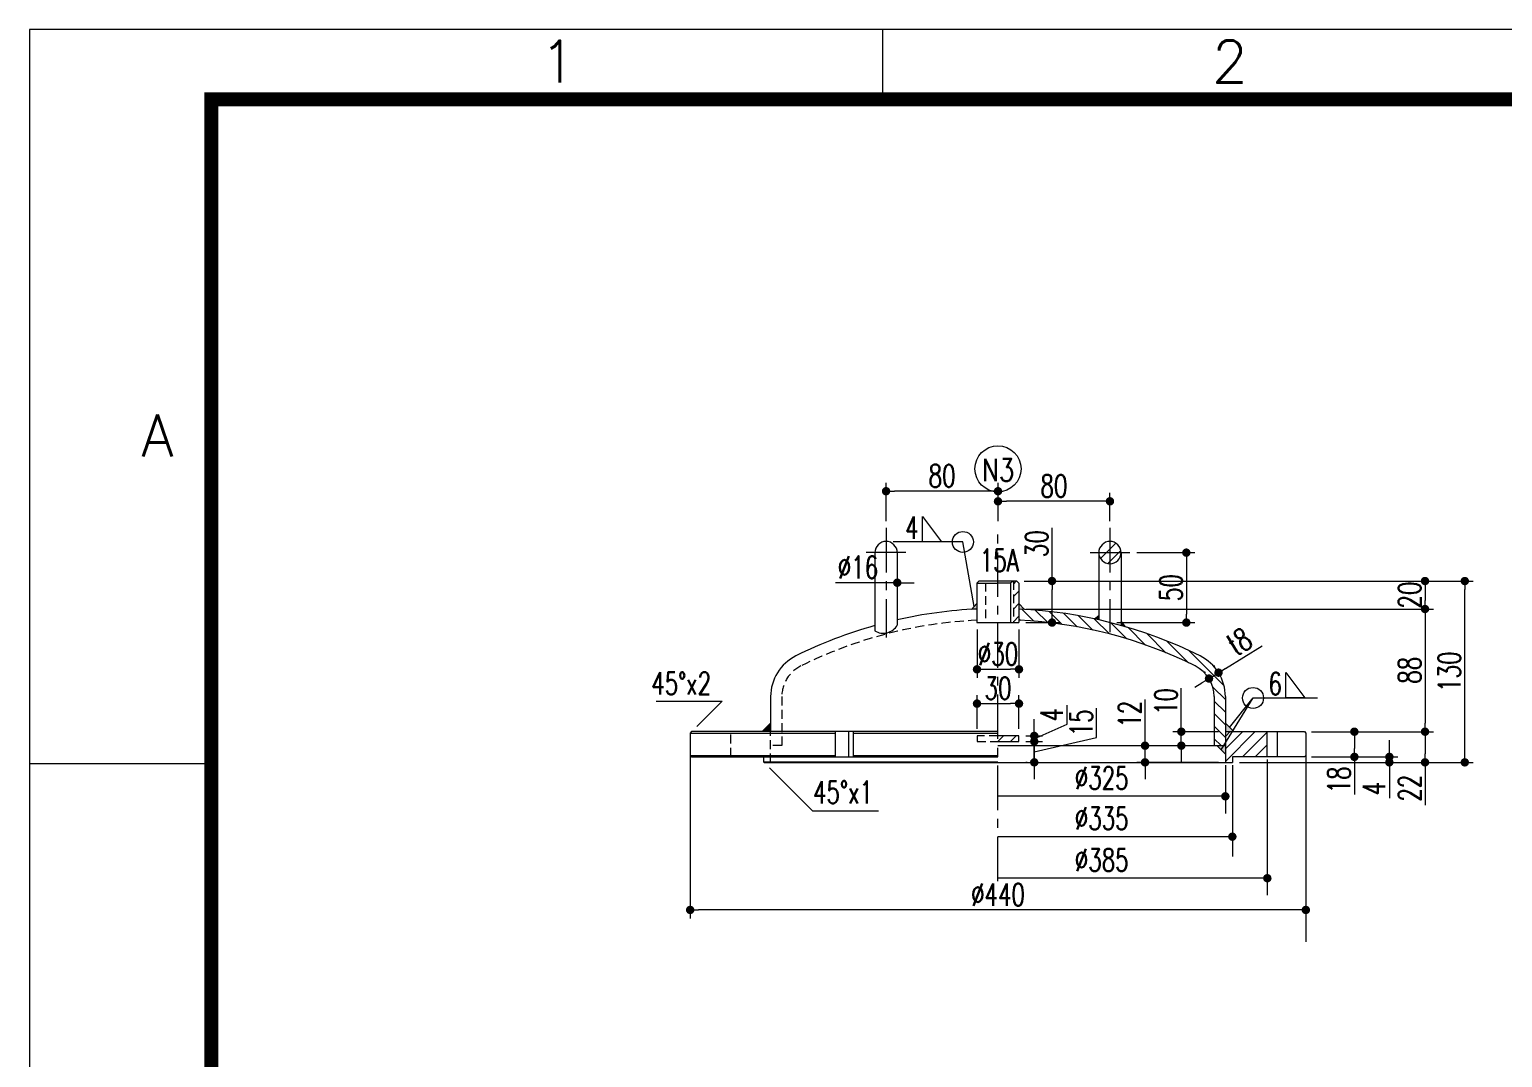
# Model space of a CAD drawing. Header units: millimetres. Extents: x 5291 to 15040, y -2201 to 1723.
# Drawn here: x 10390 to 11443, y 34 to 769 of the extents above; entities that cross this region are included whole.
import ezdxf

# ---------------------------------------------------------------- set-up
doc = ezdxf.new("R2010")
doc.units = ezdxf.units.MM
doc.header["$LTSCALE"] = 0.5
doc.linetypes.add('CENTER', pattern=[50.8, 31.75, -6.35, 6.35, -6.35])
doc.linetypes.add('DASHED', pattern=[19.05, 12.7, -6.35])
for name, color, linetype, lineweight in [('图层1', 7, 'Continuous', 5), ('图层2', 2, 'Continuous', 20), ('图层5', 3, 'CENTER', 5), ('图框', 7, 'Continuous', 9)]:
    doc.layers.add(name, color=color, linetype=linetype, lineweight=lineweight)
doc.styles.add('图框文字1', font='romans.shx', dxfattribs={"bigfont": 'hztxt.shx'})
doc.styles.add('标注文字', font='txt.shx', dxfattribs={"width": 0.8, "bigfont": 'hztxt.shx'})
doc.styles.add('样式 1', font='txt.shx', dxfattribs={"width": 0.7, "height": 16, "bigfont": 'hzdx.shx'})
doc.dimstyles.new('ISO-25', dxfattribs={"dimtxt": 13, "dimasz": 11, "dimexe": 6, "dimexo": 5, "dimgap": 4, "dimtad": 1, "dimtxsty": 'Standard', "dimcen": 2.5, "dimadec": 0, "dimazin": 0, "dimtfac": 1, "dimtmove": 0, "dimatfit": 3, "dimfxl": 0, "dimarcsym": 0})
pattern_1 = [(45, (1420.2553, -6.108), (-4.490128, 4.490128), [])]

# ---------------------------------------------------------------- blocks, each defined once
blk = doc.blocks.new('_Dot')
at = {"color": 0, "linetype": 'ByBlock', "lineweight": -2}
blk.add_line((-0.5, 0), (-1, 0), dxfattribs=at)
at = {"color": 0, "linetype": 'ByBlock', "const_width": 0.5}
blk.add_lwpolyline([(-0.25, 0, 1), (0.25, 0, 1)], format="xyb", close=True, dxfattribs=at)
blk = doc.blocks.new('*D45')
at = {"layer": 'Defpoints', "color": 0, "lineweight": 9}
for p in [(11082.5, 431.7), (11082.5, 412.6), (11162.5, 412.6)]:
    blk.add_point(p, dxfattribs=at)
at = {"layer": '图层1', "color": 4, "lineweight": 9}
for p, q in [((11082.5, 417.6), (11082.5, 437.7)), ((11156.5, 431.7), (11088.5, 431.7)), ((11162.5, 417.6), (11162.5, 437.7))]:
    blk.add_line(p, q, dxfattribs=at)
at = {"layer": '图层1', "color": 4, "lineweight": 9, "xscale": 6, "yscale": 6, "zscale": 6, "rotation": 180}
blk.add_blockref('_Dot', (11082.5, 431.7), dxfattribs=at)
at = {"layer": '图层1', "color": 4, "lineweight": 9, "xscale": 6, "yscale": 6, "zscale": 6}
blk.add_blockref('_Dot', (11162.5, 431.7), dxfattribs=at)
at = {"layer": '图层1', "color": 4, "lineweight": 9, "insert": (11122.5, 442.7), "char_height": 16, "attachment_point": 5, "style": '样式 1'}
blk.add_mtext('80', dxfattribs=at)
blk = doc.blocks.new('*D46')
at = {"layer": 'Defpoints', "color": 0, "lineweight": 9}
for p in [(11002.5, 438.9), (11002.5, 412.6), (11082.5, 419.8)]:
    blk.add_point(p, dxfattribs=at)
at = {"layer": '图层1', "color": 4, "lineweight": 9}
for p, q in [((11002.5, 417.6), (11002.5, 444.9)), ((11082.5, 424.8), (11082.5, 444.9)), ((11076.5, 438.9), (11008.5, 438.9))]:
    blk.add_line(p, q, dxfattribs=at)
at = {"layer": '图层1', "color": 4, "lineweight": 9, "xscale": 6, "yscale": 6, "zscale": 6, "rotation": 180}
blk.add_blockref('_Dot', (11002.5, 438.9), dxfattribs=at)
at = {"layer": '图层1', "color": 4, "lineweight": 9, "xscale": 6, "yscale": 6, "zscale": 6}
blk.add_blockref('_Dot', (11082.5, 438.9), dxfattribs=at)
at = {"layer": '图层1', "color": 4, "lineweight": 9, "insert": (11042.5, 449.9), "char_height": 16, "attachment_point": 5, "style": '样式 1'}
blk.add_mtext('80', dxfattribs=at)
blk = doc.blocks.new('*D47')
at = {"layer": 'Defpoints', "color": 0, "lineweight": 9}
for p in [(11176.7, 395), (11162.5, 345), (11217.1, 345)]:
    blk.add_point(p, dxfattribs=at)
at = {"layer": '图层1', "color": 4, "lineweight": 9}
for p, q in [((11181.7, 395), (11223.1, 395)), ((11217.1, 389), (11217.1, 351)), ((11167.5, 345), (11223.1, 345))]:
    blk.add_line(p, q, dxfattribs=at)
at = {"layer": '图层1', "color": 4, "lineweight": 9, "xscale": 6, "yscale": 6, "zscale": 6}
for p, rotation in [((11217.1, 395), 90), ((11217.1, 345), 270)]:
    blk.add_blockref('_Dot', p, dxfattribs=dict(at, rotation=rotation))
at = {"layer": '图层1', "color": 4, "lineweight": 9, "insert": (11206.1, 370), "char_height": 16, "attachment_point": 5, "rotation": 90, "style": '样式 1'}
blk.add_mtext('50', dxfattribs=at)
blk = doc.blocks.new('*D48')
at = {"layer": 'Defpoints', "color": 0, "lineweight": 9}
for p in [(11010.5, 395), (11010.5, 395), (11010.5, 373.5)]:
    blk.add_point(p, dxfattribs=at)
at = {"layer": '图层1', "color": 4, "lineweight": 9}
for p, q in [((11010.5, 390), (11010.5, 367.5)), ((11010.5, 390), (11010.5, 367.5)), ((11004.5, 373.5), (10966.3, 373.5)), ((11010.5, 373.5), (11010.5, 373.5)), ((11016.5, 373.5), (11022.5, 373.5))]:
    blk.add_line(p, q, dxfattribs=at)
at = {"layer": '图层1', "color": 4, "lineweight": 9, "xscale": 6, "yscale": 6, "zscale": 6}
blk.add_blockref('_Dot', (11010.5, 373.5), dxfattribs=at)
at = {"layer": '图层1', "color": 4, "lineweight": 9, "xscale": 6, "yscale": 6, "zscale": 6, "rotation": 180}
blk.add_blockref('_Dot', (11010.5, 373.5), dxfattribs=at)
at = {"layer": '图层1', "color": 4, "lineweight": 9, "insert": (10982.4, 384.5), "char_height": 16, "attachment_point": 5, "style": '样式 1'}
blk.add_mtext('%%C16', dxfattribs=at)
blk = doc.blocks.new('*D49')
at = {"layer": 'Defpoints', "color": 0, "lineweight": 9}
for p in [(11096.1, 374.7), (11097.5, 345), (11121.1, 345)]:
    blk.add_point(p, dxfattribs=at)
at = {"layer": '图层1', "color": 4, "lineweight": 9}
for p, q in [((11121.1, 374.7), (11121.1, 412.8)), ((11101.1, 374.7), (11127.1, 374.7)), ((11121.1, 351), (11121.1, 368.7)), ((11102.5, 345), (11127.1, 345))]:
    blk.add_line(p, q, dxfattribs=at)
at = {"layer": '图层1', "color": 4, "lineweight": 9, "xscale": 6, "yscale": 6, "zscale": 6}
for p, rotation in [((11121.1, 374.7), 90), ((11121.1, 345), 270)]:
    blk.add_blockref('_Dot', p, dxfattribs=dict(at, rotation=rotation))
at = {"layer": '图层1', "color": 4, "lineweight": 9, "insert": (11110.1, 401.4), "char_height": 16, "attachment_point": 5, "rotation": 90, "style": '样式 1'}
blk.add_mtext('30', dxfattribs=at)
blk = doc.blocks.new('*D50')
at = {"layer": 'Defpoints', "color": 0, "lineweight": 9}
for p in [(11067.5, 345), (11097.5, 345), (11097.5, 311.6)]:
    blk.add_point(p, dxfattribs=at)
at = {"layer": '图层1', "color": 4, "lineweight": 9}
for p, q in [((11067.5, 340), (11067.5, 305.6)), ((11097.5, 340), (11097.5, 305.6)), ((11073.5, 311.6), (11091.5, 311.6))]:
    blk.add_line(p, q, dxfattribs=at)
at = {"layer": '图层1', "color": 4, "lineweight": 9, "xscale": 6, "yscale": 6, "zscale": 6, "rotation": 180}
blk.add_blockref('_Dot', (11067.5, 311.6), dxfattribs=at)
at = {"layer": '图层1', "color": 4, "lineweight": 9, "xscale": 6, "yscale": 6, "zscale": 6}
blk.add_blockref('_Dot', (11097.5, 311.6), dxfattribs=at)
at = {"layer": '图层1', "color": 4, "lineweight": 9, "insert": (11082.5, 322.6), "char_height": 16, "attachment_point": 5, "style": '样式 1'}
blk.add_mtext('%%c30', dxfattribs=at)
blk = doc.blocks.new('*D51')
at = {"layer": 'Defpoints', "color": 0, "lineweight": 9}
for p in [(10862.5, 256.2), (11302.5, 256.2), (10862.5, 139.6)]:
    blk.add_point(p, dxfattribs=at)
at = {"layer": '图层1', "color": 4, "lineweight": 9}
for p, q in [((10862.5, 251.2), (10862.5, 133.6)), ((11302.5, 251.2), (11302.5, 133.6)), ((11296.5, 139.6), (10868.5, 139.6))]:
    blk.add_line(p, q, dxfattribs=at)
at = {"layer": '图层1', "color": 4, "lineweight": 9, "xscale": 6, "yscale": 6, "zscale": 6, "rotation": 180}
blk.add_blockref('_Dot', (10862.5, 139.6), dxfattribs=at)
at = {"layer": '图层1', "color": 4, "lineweight": 9, "xscale": 6, "yscale": 6, "zscale": 6}
blk.add_blockref('_Dot', (11302.5, 139.6), dxfattribs=at)
at = {"layer": '图层1', "color": 4, "lineweight": 9, "insert": (11082.5, 150.6), "char_height": 16, "attachment_point": 5, "style": '样式 1'}
blk.add_mtext('%%C440', dxfattribs=at)
blk = doc.blocks.new('*D52')
at = {"layer": 'Defpoints', "color": 0, "lineweight": 9}
for p in [(11301.5, 267), (11301.5, 249), (11337.2, 249)]:
    blk.add_point(p, dxfattribs=at)
at = {"layer": '图层1', "color": 4, "lineweight": 9}
for p, q in [((11306.5, 267), (11343.2, 267)), ((11337.2, 261), (11337.2, 255)), ((11306.5, 249), (11343.2, 249)), ((11337.2, 249), (11337.2, 222.1))]:
    blk.add_line(p, q, dxfattribs=at)
at = {"layer": '图层1', "color": 4, "lineweight": 9, "xscale": 6, "yscale": 6, "zscale": 6}
for p, rotation in [((11337.2, 267), 90), ((11337.2, 249), 270)]:
    blk.add_blockref('_Dot', p, dxfattribs=dict(at, rotation=rotation))
at = {"layer": '图层1', "color": 4, "lineweight": 9, "insert": (11326.2, 232.6), "char_height": 16, "attachment_point": 5, "rotation": 90, "style": '样式 1'}
blk.add_mtext('18', dxfattribs=at)
blk = doc.blocks.new('*D53')
at = {"layer": 'Defpoints', "color": 0, "lineweight": 9}
for p in [(11250, 245.1), (11301.5, 249), (11362.2, 245.1)]:
    blk.add_point(p, dxfattribs=at)
at = {"layer": '图层1', "color": 4, "lineweight": 9}
for p, q in [((11362.2, 255), (11362.2, 261)), ((11255, 245.1), (11368.2, 245.1)), ((11306.5, 249), (11368.2, 249)), ((11362.2, 249), (11362.2, 245.1)), ((11362.2, 239.1), (11362.2, 219.6))]:
    blk.add_line(p, q, dxfattribs=at)
at = {"layer": '图层1', "color": 4, "lineweight": 9, "xscale": 6, "yscale": 6, "zscale": 6}
for p, rotation in [((11362.2, 249), 270), ((11362.2, 245.1), 90)]:
    blk.add_blockref('_Dot', p, dxfattribs=dict(at, rotation=rotation))
at = {"layer": '图层1', "color": 4, "lineweight": 9, "insert": (11351.2, 226.3), "char_height": 16, "attachment_point": 5, "rotation": 90, "style": '样式 1'}
blk.add_mtext('4', dxfattribs=at)
blk = doc.blocks.new('*D54')
at = {"layer": 'Defpoints', "color": 0, "lineweight": 9}
for p in [(11301.5, 267), (11255, 245.1), (11387.7, 245.1)]:
    blk.add_point(p, dxfattribs=at)
at = {"layer": '图层1', "color": 4, "lineweight": 9}
for p, q in [((11306.5, 267), (11393.7, 267)), ((11387.7, 261), (11387.7, 251.1)), ((11260, 245.1), (11393.7, 245.1)), ((11387.7, 245.1), (11387.7, 214.4))]:
    blk.add_line(p, q, dxfattribs=at)
at = {"layer": '图层1', "color": 4, "lineweight": 9, "xscale": 6, "yscale": 6, "zscale": 6}
for p, rotation in [((11387.7, 267), 90), ((11387.7, 245.1), 270)]:
    blk.add_blockref('_Dot', p, dxfattribs=dict(at, rotation=rotation))
at = {"layer": '图层1', "color": 4, "lineweight": 9, "insert": (11376.7, 226.7), "char_height": 16, "attachment_point": 5, "rotation": 90, "style": '样式 1'}
blk.add_mtext('22', dxfattribs=at)
blk = doc.blocks.new('*D55')
at = {"layer": 'Defpoints', "color": 0, "lineweight": 9}
for p in [(11187.6, 257), (11237, 257), (11245, 245.1)]:
    blk.add_point(p, dxfattribs=at)
at = {"layer": '图层1', "color": 4, "lineweight": 9}
for p, q in [((11187.6, 263), (11187.6, 290)), ((11232, 257), (11181.6, 257)), ((11187.6, 245.1), (11187.6, 257)), ((11240, 245.1), (11181.6, 245.1)), ((11187.6, 239.1), (11187.6, 233.1))]:
    blk.add_line(p, q, dxfattribs=at)
at = {"layer": '图层1', "color": 4, "lineweight": 9, "xscale": 6, "yscale": 6, "zscale": 6}
for p, rotation in [((11187.6, 257), 270), ((11187.6, 245.1), 90)]:
    blk.add_blockref('_Dot', p, dxfattribs=dict(at, rotation=rotation))
at = {"layer": '图层1', "color": 4, "lineweight": 9, "insert": (11176.6, 279.5), "char_height": 16, "attachment_point": 5, "rotation": 90, "style": '样式 1'}
blk.add_mtext('12', dxfattribs=at)
blk = doc.blocks.new('*D56')
at = {"layer": 'Defpoints', "color": 0, "lineweight": 9}
for p in [(11245, 267), (11213.5, 257), (11237, 257)]:
    blk.add_point(p, dxfattribs=at)
at = {"layer": '图层1', "color": 4, "lineweight": 9}
for p, q in [((11213.5, 273), (11213.5, 298.1)), ((11240, 267), (11207.5, 267)), ((11213.5, 257), (11213.5, 267)), ((11232, 257), (11207.5, 257)), ((11213.5, 251), (11213.5, 245))]:
    blk.add_line(p, q, dxfattribs=at)
at = {"layer": '图层1', "color": 4, "lineweight": 9, "xscale": 6, "yscale": 6, "zscale": 6}
for p, rotation in [((11213.5, 267), 270), ((11213.5, 257), 90)]:
    blk.add_blockref('_Dot', p, dxfattribs=dict(at, rotation=rotation))
at = {"layer": '图层1', "color": 4, "lineweight": 9, "insert": (11202.5, 288.6), "char_height": 16, "attachment_point": 5, "rotation": 90, "style": '样式 1'}
blk.add_mtext('10', dxfattribs=at)
blk = doc.blocks.new('*D57')
at = {"layer": 'Defpoints', "color": 0, "lineweight": 9}
for p in [(11097.5, 354.7), (11301.5, 267), (11387.7, 267)]:
    blk.add_point(p, dxfattribs=at)
at = {"layer": '图层1', "color": 4, "lineweight": 9}
for p, q in [((11102.5, 354.7), (11393.7, 354.7)), ((11387.7, 348.7), (11387.7, 273)), ((11306.5, 267), (11393.7, 267))]:
    blk.add_line(p, q, dxfattribs=at)
at = {"layer": '图层1', "color": 4, "lineweight": 9, "xscale": 6, "yscale": 6, "zscale": 6}
for p, rotation in [((11387.7, 354.7), 90), ((11387.7, 267), 270)]:
    blk.add_blockref('_Dot', p, dxfattribs=dict(at, rotation=rotation))
at = {"layer": '图层1', "color": 4, "lineweight": 9, "insert": (11376.7, 310.9), "char_height": 16, "attachment_point": 5, "rotation": 90, "style": '样式 1'}
blk.add_mtext('88', dxfattribs=at)
blk = doc.blocks.new('*D58')
at = {"layer": 'Defpoints', "color": 0, "lineweight": 9}
for p in [(11101.1, 374.7), (11248.1, 354.7), (11387.7, 354.7)]:
    blk.add_point(p, dxfattribs=at)
at = {"layer": '图层1', "color": 4, "lineweight": 9}
for p, q in [((11106.1, 374.7), (11393.7, 374.7)), ((11387.7, 368.7), (11387.7, 360.7)), ((11253.1, 354.7), (11393.7, 354.7))]:
    blk.add_line(p, q, dxfattribs=at)
at = {"layer": '图层1', "color": 4, "lineweight": 9, "xscale": 6, "yscale": 6, "zscale": 6}
for p, rotation in [((11387.7, 374.7), 90), ((11387.7, 354.7), 270)]:
    blk.add_blockref('_Dot', p, dxfattribs=dict(at, rotation=rotation))
at = {"layer": '图层1', "color": 4, "lineweight": 9, "insert": (11376.7, 364.7), "char_height": 16, "attachment_point": 5, "rotation": 90, "style": '样式 1'}
blk.add_mtext('20', dxfattribs=at)
blk = doc.blocks.new('*D59')
at = {"layer": 'Defpoints', "color": 0, "lineweight": 9}
for p in [(11255, 374.7), (11416.1, 374.7), (11255, 245.1)]:
    blk.add_point(p, dxfattribs=at)
at = {"layer": '图层1', "color": 4, "lineweight": 9}
for p, q in [((11260, 374.7), (11422.1, 374.7)), ((11416.1, 251.1), (11416.1, 368.7)), ((11260, 245.1), (11422.1, 245.1))]:
    blk.add_line(p, q, dxfattribs=at)
at = {"layer": '图层1', "color": 4, "lineweight": 9, "xscale": 6, "yscale": 6, "zscale": 6}
for p, rotation in [((11416.1, 374.7), 90), ((11416.1, 245.1), 270)]:
    blk.add_blockref('_Dot', p, dxfattribs=dict(at, rotation=rotation))
at = {"layer": '图层1', "color": 4, "lineweight": 9, "insert": (11405.1, 309.9), "char_height": 16, "attachment_point": 5, "rotation": 90, "style": '样式 1'}
blk.add_mtext('130', dxfattribs=at)
blk = doc.blocks.new('*D68')
at = {"layer": 'Defpoints', "color": 0, "lineweight": 9}
for p in [(11240.1, 309.2), (11240.1, 309.2), (11233.3, 305)]:
    blk.add_point(p, dxfattribs=at)
at = {"layer": '图层1', "color": 4, "lineweight": 9}
for p, q in [((11245.2, 312.3), (11271.3, 328.5)), ((11230.7, 309.2), (11230.1, 310.1)), ((11233.3, 305), (11240.1, 309.2)), ((11237.5, 313.4), (11236.9, 314.3)), ((11228.2, 301.8), (11223.1, 298.6))]:
    blk.add_line(p, q, dxfattribs=at)
at = {"layer": '图层1', "color": 4, "lineweight": 9, "xscale": 6, "yscale": 6, "zscale": 6}
for p, rotation in [((11233.3, 305), 31.80610001938579), ((11240.1, 309.2), 211.8061000193857)]:
    blk.add_blockref('_Dot', p, dxfattribs=dict(at, rotation=rotation))
at = {"layer": '图层1', "color": 4, "lineweight": 9, "insert": (11255, 331.4), "char_height": 16, "attachment_point": 5, "rotation": 31.8061, "style": '样式 1'}
blk.add_mtext('t8', dxfattribs=at)
blk = doc.blocks.new('*D135')
at = {"layer": 'Defpoints', "color": 0, "lineweight": 9}
for p in [(11097.5, 260), (11108.4, 260), (11108.4, 245.1)]:
    blk.add_point(p, dxfattribs=at)
at = {"layer": '图层1', "color": 4, "lineweight": 9}
for p, q in [((11153, 262.9), (11153, 283.8)), ((11108.4, 266), (11108.4, 272)), ((11102.5, 260), (11114.4, 260)), ((11108.4, 252.6), (11153, 262.9)), ((11108.4, 245.1), (11108.4, 260)), ((11108.4, 245.1), (11108.4, 260)), ((11103.4, 245.1), (11102.4, 245.1)), ((11108.4, 239.1), (11108.4, 233.1))]:
    blk.add_line(p, q, dxfattribs=at)
at = {"layer": '图层1', "color": 4, "lineweight": 9, "xscale": 6, "yscale": 6, "zscale": 6}
for p, rotation in [((11108.4, 260), 270), ((11108.4, 245.1), 90)]:
    blk.add_blockref('_Dot', p, dxfattribs=dict(at, rotation=rotation))
at = {"layer": '图层1', "color": 4, "lineweight": 9, "insert": (11142, 273.4), "char_height": 16, "attachment_point": 5, "rotation": 90, "style": '样式 1'}
blk.add_mtext('15', dxfattribs=at)
blk = doc.blocks.new('*D136')
at = {"layer": 'Defpoints', "color": 0, "lineweight": 9}
for p in [(11097.5, 264), (11108.4, 264), (11097.5, 260)]:
    blk.add_point(p, dxfattribs=at)
at = {"layer": '图层1', "color": 4, "lineweight": 9}
for p, q in [((11131.9, 272.4), (11131.9, 285.9)), ((11108.4, 270), (11108.4, 276)), ((11102.5, 264), (11114.4, 264)), ((11108.4, 262), (11131.9, 272.4)), ((11108.4, 260), (11108.4, 264)), ((11108.4, 260), (11108.4, 264)), ((11102.5, 260), (11114.4, 260)), ((11108.4, 254), (11108.4, 248))]:
    blk.add_line(p, q, dxfattribs=at)
at = {"layer": '图层1', "color": 4, "lineweight": 9, "xscale": 6, "yscale": 6, "zscale": 6}
for p, rotation in [((11108.4, 264), 270), ((11108.4, 260), 90)]:
    blk.add_blockref('_Dot', p, dxfattribs=dict(at, rotation=rotation))
at = {"layer": '图层1', "color": 4, "lineweight": 9, "insert": (11120.9, 279.1), "char_height": 16, "attachment_point": 5, "rotation": 90, "style": '样式 1'}
blk.add_mtext('4', dxfattribs=at)
blk = doc.blocks.new('*D137')
at = {"layer": 'Defpoints', "color": 0, "lineweight": 9}
for p in [(11097.5, 287.1), (11067.5, 264), (11097.5, 264)]:
    blk.add_point(p, dxfattribs=at)
at = {"layer": '图层1', "color": 4, "lineweight": 9}
for p, q in [((11067.5, 269), (11067.5, 293.1)), ((11073.5, 287.1), (11091.5, 287.1)), ((11097.5, 269), (11097.5, 293.1))]:
    blk.add_line(p, q, dxfattribs=at)
at = {"layer": '图层1', "color": 4, "lineweight": 9, "xscale": 6, "yscale": 6, "zscale": 6, "rotation": 180}
blk.add_blockref('_Dot', (11067.5, 287.1), dxfattribs=at)
at = {"layer": '图层1', "color": 4, "lineweight": 9, "xscale": 6, "yscale": 6, "zscale": 6}
blk.add_blockref('_Dot', (11097.5, 287.1), dxfattribs=at)
at = {"layer": '图层1', "color": 4, "lineweight": 9, "insert": (11082.5, 298.1), "char_height": 16, "attachment_point": 5, "style": '样式 1'}
blk.add_mtext('30', dxfattribs=at)
blk = doc.blocks.new('图框(A4)')
at = {"layer": '图框'}
for p, q in [((252.99, 634.09), (252.99, 639.09)), ((204.99, 586.59), (191.99, 586.59))]:
    blk.add_line(p, q, dxfattribs=at)
blk.add_lwpolyline([(191.99, 342.09), (401.99, 342.09), (401.99, 639.09), (191.99, 639.09)], close=True, dxfattribs=at)
at = {"layer": '图框', "color": 5, "const_width": 1}
blk.add_lwpolyline([(204.99, 347.09), (396.99, 347.09), (396.99, 634.09), (204.99, 634.09)], close=True, dxfattribs=at)
at = {"layer": '图框', "style": '图框文字1'}
for s, p in [('1', (228.49, 635.29)), ('2', (276.49, 635.29)), ('A', (199.99, 608.56))]:
    blk.add_text(s, height=3, dxfattribs=at).set_placement(p)

msp = doc.modelspace()

# ---------------------------------------------------------------- hatches: boundary and pattern name
at = {"layer": '图层1', "lineweight": 9}
h = msp.add_hatch(dxfattribs=at)
h.set_pattern_fill('ANSI31', scale=2, style=0)
h.set_pattern_definition([(45, (2490.9946, 239.334), (-4.490128, 4.490128), [])])
h.paths.add_polyline_path([(11162.51, 395.01), (11162.51, 403.01, 0.4142136), (11154.51, 395.01)])
h.paths.add_polyline_path([(11170.51, 395.01, 0.4142136), (11162.51, 403.01), (11162.51, 395.01)])
h.paths.add_polyline_path([(11162.51, 395.01), (11162.51, 387.01, 0.4142136), (11170.51, 395.01)])
h.paths.add_polyline_path([(11162.51, 387.01), (11162.51, 395.01), (11154.51, 395.01, 0.4142136)])
h = msp.add_hatch(dxfattribs=at)
h.set_pattern_fill('ANSI31', scale=2, style=0)
h.set_pattern_definition(pattern_1)
h.paths.add_polyline_path([(11097.48, 373.23), (11096.06, 374.66), (11093.6, 374.66), (11093.48, 374.54), (11093.48, 345.03), (11097.49, 345.03), (11097.49, 346.67), (11097.49, 346.67), (11097.49, 346.67), (11097.49, 354.68), (11097.49, 354.68), (11097.49, 354.68)])
h = msp.add_hatch(color=7, dxfattribs=at)
h.paths.add_polyline_path([(11063.48, 354.47, -0.0030812), (11067.48, 354.68), (11067.48, 358.68)])
h.paths.add_polyline_path([(11097.49, 358.68), (11097.49, 354.68, -0.0030834), (11101.49, 354.47)])
h = msp.add_hatch(dxfattribs=at)
h.set_pattern_fill('ANSI31', scale=2, angle=90, style=0)
h.set_pattern_definition([(135, (1420.2553, -6.108), (-4.490128, -4.490128), [])])
h.paths.add_polyline_path([(11223.38, 314, -0.284915), (11236.99, 292.05), (11236.99, 257.05), (11244.99, 257.05), (11244.99, 292.05, 0.284915), (11226.93, 321.16, 0.1039669), (11097.49, 354.68), (11097.49, 346.67, -0.10367)])
for points in [[(11151.46, 347.62, -0.002403), (11154.51, 346.94), (11154.51, 350)], [(11170.51, 345.89), (11170.51, 342.88, -0.0024166), (11173.53, 342.01)], [(10914, 267.05), (10920.01, 267.05), (10920, 273.05)]]:
    msp.add_hatch(color=7, dxfattribs=at).paths.add_polyline_path(points)
h = msp.add_hatch(color=7, dxfattribs=at)
h.paths.add_polyline_path([(11244.99, 267.05), (11250.98, 267.05), (11244.99, 273.04)])
h.paths.add_polyline_path([(11244.99, 251.04), (11244.99, 257.05), (11238.98, 257.05)])
h = msp.add_hatch(dxfattribs=at)
h.set_pattern_fill('ANSI31', scale=2, style=0)
h.set_pattern_definition(pattern_1)
h.paths.add_polyline_path([(11274.97, 267.05), (11244.99, 267.05), (11244.99, 245.05), (11249.97, 245.05), (11249.97, 249.05), (11274.97, 249.05)])

# ---------------------------------------------------------------- linework, layer by layer
at = {"layer": '图层1', "color": 7, "lineweight": 9}
for p, q in [((11057.4, 402.64), (11007.63, 402.64)), ((11065.48, 356.57), (11057.45, 402.64)), ((11067.48, 373.23), (11082.48, 373.23)), ((11093.48, 374.54), (11093.6, 374.66)), ((11063.48, 354.47), (11067.48, 358.68)), ((11101.49, 354.47), (11097.49, 358.68)), ((11097.49, 354.68), (11097.49, 346.67)), ((11151.46, 347.62), (11154.49, 349.98)), ((11173.53, 342.01), (11170.49, 345.92)), ((10838.23, 288.94), (10885.41, 288.94)), ((10867.3, 270.83), (10885.41, 288.94)), ((11241.97, 254.06), (11264.75, 291.11)), ((11247.98, 270.05), (11264.75, 291.11)), ((11264.75, 291.11), (11310.84, 291.11)), ((10862.52, 266.05), (10966.33, 266.05)), ((10920, 273.05), (10914, 267.05)), ((10920, 267.05), (10914, 267.05)), ((10966.33, 249.05), (10966.33, 267.05)), ((10975.96, 249.05), (10975.96, 267.05)), ((10979.31, 249.05), (10979.31, 267.05)), ((10979.31, 266.05), (11082.49, 266.05)), ((11244.98, 273.05), (11250.98, 267.05)), ((11282.35, 249.05), (11282.35, 267.05)), ((11238.97, 257.06), (11244.97, 251.06)), ((10862.52, 250.05), (10966.33, 250.05)), ((10915.01, 245.55), (11082.49, 245.55)), ((10979.31, 250.05), (11082.49, 250.05)), ((11244.99, 243.05), (11244.99, 208.63)), ((11250, 243.05), (11250, 177.88)), ((11274.97, 247.05), (11274.97, 150.12)), ((11302.46, 248.05), (11302.46, 116.72)), ((10919.29, 241.27), (10950.03, 210.53)), ((10950.03, 210.53), (10997.1, 210.53))]:
    msp.add_line(p, q, dxfattribs=at)
at = {"layer": '图层1', "color": 7}
for p, q in [((11096.06, 374.66), (11068.9, 374.66)), ((11097.48, 373.23), (11096.06, 374.66)), ((11067.48, 345.03), (11097.49, 345.03)), ((11082.43, 260.05), (11086.43, 264.05)), ((11097.49, 264.05), (11082.49, 264.05)), ((11091.41, 260.05), (11095.41, 264.05)), ((11097.49, 260.05), (11097.49, 264.05)), ((11274.97, 249.05), (11274.97, 267.05)), ((11082.49, 260.05), (11097.49, 260.05)), ((10915.01, 249.05), (10915.01, 245.55)), ((10915.01, 245.55), (10915.51, 245.05)), ((10915.51, 245.05), (11249.97, 245.05)), ((11249.97, 249.05), (11249.97, 245.05))]:
    msp.add_line(p, q, dxfattribs=at)
at = {"layer": '图层1', "color": 7, "linetype": 'DASHED'}
for p, q in [((11073.48, 373.5), (11073.48, 345.03)), ((11093.48, 374.66), (11093.48, 345.03)), ((10927.99, 292.05), (10928.01, 257.05)), ((10891.5, 249.05), (10891.5, 267.05)), ((10920, 245.05), (10920, 267.05)), ((11067.49, 264.05), (11067.49, 260.05)), ((11082.49, 264.05), (11067.49, 264.05)), ((10928.01, 257.05), (10920, 257.05)), ((11067.49, 260.05), (11082.49, 260.05))]:
    msp.add_line(p, q, dxfattribs=at)
at = {"layer": '图层1', "color": 7, "lineweight": 9}
for points in [[(11028.65, 420.85), (11035.03, 412.33), (11042.06, 402.64), (11028.65, 402.64)], [(11288.31, 309.31), (11294.68, 300.79), (11301.72, 291.11), (11288.31, 291.11)]]:
    msp.add_lwpolyline(points, close=True, dxfattribs=at)
for centre, radius in [((11082.49, 454.9), 16.51), ((11057.4, 402.64), 7.49), ((11264.75, 291.11), 7.49)]:
    msp.add_circle(centre, radius, dxfattribs=at)
for centre, radius, start, end in [((11082.49, 30.03), 325, 92.64623, 102.80032), ((11082.49, 30.03), 325, 63.6122, 87.35437), ((11082.49, 30.03), 325, 105.71097, 116.3878), ((11000.51, 348.91), 11.51, 238.43067, 330.08063), ((11082.49, 30.03), 317, 63.6122, 87.28706), ((10952.49, 292.05), 32.5, 116.3878, 180), ((11212.49, 292.05), 32.5, 0, 63.6122), ((11212.49, 292.05), 24.5, 360, 63.6122)]:
    msp.add_arc(centre, radius, start, end, dxfattribs=at)
at = {"layer": '图层1', "color": 7, "linetype": 'DASHED'}
for centre, radius, start, end in [((11082.49, 30.03), 317, 92.71306, 116.3878), ((10952.49, 292.05), 24.5, 116.3878, 180)]:
    msp.add_arc(centre, radius, start, end, dxfattribs=at)
at = {"layer": '图层2', "color": 7}
for p, q in [((10994.48, 395.01), (10994.48, 339.1)), ((11010.48, 395.01), (11010.48, 343.17)), ((11154.51, 395.01), (11154.51, 346.94)), ((11170.51, 395.01), (11170.51, 342.88)), ((11067.48, 373.23), (11068.9, 374.66)), ((11067.48, 373.23), (11067.48, 345.03)), ((11082.48, 374.66), (11071.48, 374.66)), ((11082.48, 373.5), (11091.48, 373.5)), ((11093.48, 374.66), (11091.48, 373.5)), ((11091.48, 373.5), (11091.48, 345.03)), ((11097.48, 373.23), (11096.06, 374.66)), ((11097.48, 373.23), (11097.49, 345.03)), ((10919.99, 292.05), (10920.01, 267.05)), ((11236.99, 292.05), (11236.99, 257.05)), ((11244.99, 292.05), (11244.99, 245.05)), ((10863.52, 267.05), (10862.52, 266.05)), ((10862.52, 266.05), (10862.52, 250.05)), ((11082.49, 267.05), (10863.52, 267.05)), ((11244.97, 267.05), (11301.46, 267.05)), ((11301.46, 267.05), (11302.46, 266.05)), ((11302.46, 266.05), (11302.46, 250.05)), ((11082.49, 257.05), (11244.99, 257.05)), ((10862.52, 250.05), (10863.52, 249.05)), ((10863.52, 249.05), (11082.49, 249.05)), ((11301.46, 249.05), (11249.97, 249.05)), ((11302.46, 250.05), (11301.46, 249.05))]:
    msp.add_line(p, q, dxfattribs=at)
for centre, start, end in [((11002.48, 395.01), 0, 180), ((11162.51, 395.01), 0, 180), ((11162.51, 395.01), 180, 0)]:
    msp.add_arc(centre, 8, start, end, dxfattribs=at)
at = {"layer": '图层5', "color": 7, "ltscale": 2}
for p, q in [((11002.48, 412.64), (11002.48, 334.31)), ((11082.49, 160.23), (11082.49, 412.64)), ((11162.51, 412.64), (11162.51, 338.09)), ((11016.62, 395.01), (10988.34, 395.01)), ((11148.37, 395.01), (11176.65, 395.01))]:
    msp.add_line(p, q, dxfattribs=at)

# ---------------------------------------------------------------- block references
at = {"layer": '图框', "color": 7, "xscale": 10, "yscale": 10, "zscale": 10}
msp.add_blockref('图框(A4)', (8470.4, -5621.95), dxfattribs=at)

# ---------------------------------------------------------------- texts
at = {"layer": '图层1', "color": 7, "lineweight": 9, "insert": (11071.14, 446.07), "char_height": 16, "width": 46.7898, "attachment_point": 7, "rotation": 0.00398, "style": '标注文字'}
msp.add_mtext('N3', dxfattribs=at)
at = {"layer": '图层1', "color": 7, "lineweight": 9, "char_height": 16, "attachment_point": 1, "style": '样式 1'}
for s, insert, width in [('4', (11016.18, 420.85), 12.4728), ('{\\C4;15A}', (11069.52, 397.54), 29.0726), ('45%%Dx2', (10834.72, 309.51), 44.7441), ('6', (11275.84, 309.32), 12.4728), ('45%%Dx1', (10950.38, 231.77), 44.7441), ('{\\C4;%%C325}', (11137.42, 241.9), 54.0089), ('{\\C4;%%C335}', (11137.42, 213.05), 54.0089), ('{\\C4;%%C385}', (11137.42, 183.36), 54.0089)]:
    msp.add_mtext(s, dxfattribs=dict(at, insert=insert, width=width))

# ---------------------------------------------------------------- dimensions: what is measured, and where the dimension line sits
at = {"layer": '图层1', "color": 7, "lineweight": 9}
for base, p1, p2, override, picture, middle in [((11002.48, 438.87), (11082.49, 419.85), (11002.48, 412.64), {"dimtxt": 16, "dimasz": 6, "dimgap": 3, "dimdec": 1, "dimtxsty": '样式 1', "dimblk": 'Dot', "dimcen": 6, "dimclrd": 4, "dimclre": 4, "dimclrt": 4, "dimtdec": 1, "dimtmove": 1, "dimldrblk": 'Dot', "dimlwd": 9, "dimlwe": 9}, '*D46', (11042.48, 449.87)), ((11082.49, 431.66), (11162.51, 412.64), (11082.49, 412.64), {"dimtxt": 16, "dimasz": 6, "dimgap": 3, "dimdec": 1, "dimtxsty": '样式 1', "dimblk": 'Dot', "dimcen": 6, "dimclrd": 4, "dimclre": 4, "dimclrt": 4, "dimtdec": 1, "dimldrblk": 'Dot', "dimlwd": 9, "dimlwe": 9}, '*D45', (11122.5, 442.66)), ((11097.49, 287.13), (11067.49, 264.05), (11097.49, 264.05), {"dimtxt": 16, "dimasz": 6, "dimgap": 3, "dimdec": 1, "dimtxsty": '样式 1', "dimblk": 'Dot', "dimcen": 6, "dimclrd": 4, "dimclre": 4, "dimclrt": 4, "dimtdec": 1, "dimldrblk": 'Dot', "dimlwd": 9, "dimlwe": 9}, '*D137', (11082.49, 298.13))]:
    dim = msp.add_linear_dim(base=base, p1=p1, p2=p2, dimstyle='ISO-25', override=override, dxfattribs=at)
    dim.commit()
    dim.dimension.update_dxf_attribs({"geometry": picture, "text_midpoint": middle})
dim = msp.add_linear_dim(base=(11121.1, 345.03), p1=(11096.06, 374.66), p2=(11097.49, 345.03), angle=90, text='30', dimstyle='ISO-25', override={"dimtxt": 16, "dimasz": 6, "dimgap": 3, "dimdec": 1, "dimtxsty": '样式 1', "dimblk": 'Dot', "dimcen": 6, "dimclrd": 4, "dimclre": 4, "dimclrt": 4, "dimtdec": 1, "dimldrblk": 'Dot', "dimlwd": 9, "dimlwe": 9}, dxfattribs=at)
dim.commit()
dim.dimension.update_dxf_attribs({"geometry": '*D49', "text_midpoint": (11121.1, 401.39), "dimtype": 160})
for base, p1, p2, text, picture, middle in [((11010.48, 373.48), (11010.48, 395.01), (11010.48, 395.01), '%%C16', '*D48', (10982.41, 373.48)), ((11097.49, 311.59), (11067.48, 345.03), (11097.49, 345.03), '%%c30', '*D50', (11082.49, 311.59))]:
    dim = msp.add_linear_dim(base=base, p1=p1, p2=p2, text=text, dimstyle='ISO-25', override={"dimtxt": 16, "dimasz": 6, "dimgap": 3, "dimdec": 1, "dimtxsty": '样式 1', "dimblk": 'Dot', "dimcen": 6, "dimclrd": 4, "dimclre": 4, "dimclrt": 4, "dimtdec": 1, "dimldrblk": 'Dot', "dimlwd": 9, "dimlwe": 9}, dxfattribs=at)
    dim.commit()
    dim.dimension.update_dxf_attribs({"geometry": picture, "text_midpoint": middle, "dimtype": 160})
for base, p1, p2, picture, middle in [((11217.13, 345.02), (11176.65, 395.01), (11162.51, 345.02), '*D47', (11206.13, 370.01)), ((11187.59, 257.05), (11244.99, 245.05), (11236.99, 257.05), '*D55', (11176.59, 279.52)), ((11387.66, 245.05), (11301.46, 267.05), (11254.97, 245.05), '*D54', (11376.66, 226.72)), ((11337.23, 249.05), (11301.46, 267.05), (11301.46, 249.05), '*D52', (11326.23, 232.58)), ((11362.18, 245.05), (11301.46, 249.05), (11249.97, 245.05), '*D53', (11351.18, 226.32))]:
    dim = msp.add_linear_dim(base=base, p1=p1, p2=p2, angle=90, dimstyle='ISO-25', override={"dimtxt": 16, "dimasz": 6, "dimgap": 3, "dimdec": 1, "dimtxsty": '样式 1', "dimblk": 'Dot', "dimcen": 6, "dimclrd": 4, "dimclre": 4, "dimclrt": 4, "dimtdec": 1, "dimldrblk": 'Dot', "dimlwd": 9, "dimlwe": 9}, dxfattribs=at)
    dim.commit()
    dim.dimension.update_dxf_attribs({"geometry": picture, "text_midpoint": middle})
for base, p1, p2, override, picture, middle in [((11387.66, 354.68), (11101.06, 374.66), (11248.07, 354.68), {"dimtxt": 16, "dimasz": 6, "dimgap": 3, "dimdec": 1, "dimtxsty": '样式 1', "dimblk": 'Dot', "dimcen": 6, "dimclrd": 4, "dimclre": 4, "dimclrt": 4, "dimtdec": 1, "dimldrblk": 'Dot', "dimlwd": 9, "dimlwe": 9}, '*D58', (11387.66, 364.67)), ((11213.46, 257.05), (11244.97, 267.05), (11236.99, 257.05), {"dimtxt": 16, "dimasz": 6, "dimgap": 3, "dimdec": 1, "dimtxsty": '样式 1', "dimblk": 'Dot', "dimcen": 6, "dimclrd": 4, "dimclre": 4, "dimclrt": 4, "dimtdec": 1, "dimldrblk": 'Dot', "dimlwd": 9, "dimlwe": 9}, '*D56', (11213.46, 288.58)), ((11108.42, 264.05), (11097.49, 260.05), (11097.49, 264.05), {"dimtxt": 16, "dimasz": 6, "dimgap": 3, "dimdec": 1, "dimtxsty": '样式 1', "dimblk": 'Dot', "dimcen": 6, "dimclrd": 4, "dimclre": 4, "dimclrt": 4, "dimtdec": 1, "dimtmove": 1, "dimldrblk": 'Dot', "dimlwd": 9, "dimlwe": 9}, '*D136', (11131.92, 275.4)), ((11108.42, 260.05), (11108.42, 245.05), (11097.49, 260.05), {"dimtxt": 16, "dimasz": 6, "dimgap": 3, "dimdec": 1, "dimtxsty": '样式 1', "dimblk": 'Dot', "dimcen": 6, "dimclrd": 4, "dimclre": 4, "dimclrt": 4, "dimtdec": 1, "dimtmove": 1, "dimldrblk": 'Dot', "dimlwd": 9, "dimlwe": 9}, '*D135', (11152.99, 265.9))]:
    dim = msp.add_linear_dim(base=base, p1=p1, p2=p2, angle=90, dimstyle='ISO-25', override=override, dxfattribs=at)
    dim.commit()
    dim.dimension.update_dxf_attribs({"geometry": picture, "text_midpoint": middle, "dimtype": 160})
for base, p1, p2, text, picture, middle in [((11416.07, 374.66), (11254.97, 245.05), (11254.97, 374.66), '130', '*D59', (11405.07, 309.85)), ((11387.66, 267.05), (11097.49, 354.68), (11301.46, 267.05), '88', '*D57', (11376.66, 310.86))]:
    dim = msp.add_linear_dim(base=base, p1=p1, p2=p2, angle=90, text=text, dimstyle='ISO-25', override={"dimtxt": 16, "dimasz": 6, "dimgap": 3, "dimdec": 1, "dimtxsty": '样式 1', "dimblk": 'Dot', "dimcen": 6, "dimclrd": 4, "dimclre": 4, "dimclrt": 4, "dimtdec": 1, "dimldrblk": 'Dot', "dimlwd": 9, "dimlwe": 9}, dxfattribs=at)
    dim.commit()
    dim.dimension.update_dxf_attribs({"geometry": picture, "text_midpoint": middle})
dim = msp.add_aligned_dim(p1=(11233.31, 304.96), p2=(11240.11, 309.18), distance=0, text='t8', dimstyle='ISO-25', override={"dimtxt": 16, "dimasz": 6, "dimgap": 3, "dimdec": 1, "dimtxsty": '样式 1', "dimblk": 'Dot', "dimcen": 6, "dimclrd": 4, "dimclre": 4, "dimclrt": 4, "dimtdec": 1, "dimldrblk": 'Dot', "dimlwd": 9, "dimlwe": 9}, dxfattribs=at)
dim.commit()
dim.dimension.update_dxf_attribs({"geometry": '*D68', "text_midpoint": (11254.99, 331.35)})
dim = msp.add_linear_dim(base=(10862.52, 139.57), p1=(11302.46, 256.16), p2=(10862.52, 256.16), text='%%C440', dimstyle='ISO-25', override={"dimtxt": 16, "dimasz": 6, "dimgap": 3, "dimdec": 1, "dimtxsty": '样式 1', "dimblk": 'Dot', "dimcen": 6, "dimclrd": 4, "dimclre": 4, "dimclrt": 4, "dimtdec": 1, "dimldrblk": 'Dot', "dimlwd": 9, "dimlwe": 9}, dxfattribs=at)
dim.commit()
dim.dimension.update_dxf_attribs({"geometry": '*D51', "text_midpoint": (11082.49, 150.57)})

# ---------------------------------------------------------------- leaders
for points in [[(11244.99, 220.83), (11082.49, 220.83)], [(11250, 191.97), (11082.49, 191.97)], [(11274.97, 162.28), (11082.49, 162.28)]]:
    msp.add_leader(points, dimstyle='ISO-25', override={"dimtxt": 16, "dimasz": 6, "dimgap": 3, "dimtad": 0, "dimdec": 1, "dimtxsty": '样式 1', "dimcen": 6, "dimclrd": 4, "dimclre": 4, "dimclrt": 4, "dimtdec": 1, "dimldrblk": 'Dot', "dimlwd": 9, "dimlwe": 9}, dxfattribs=at)

doc.saveas('drawing.dxf')
